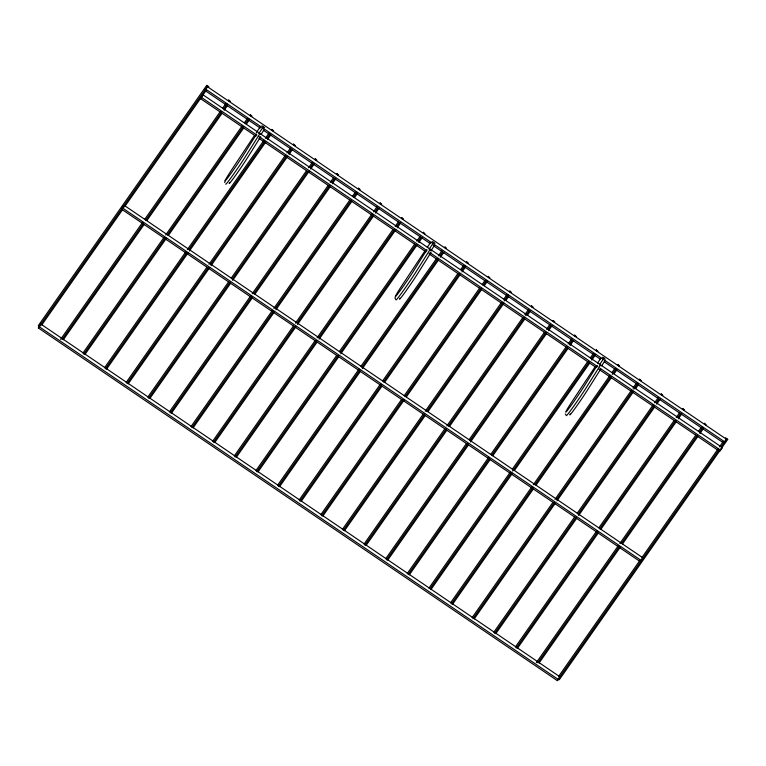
<?xml version="1.0" encoding="UTF-8"?>
<svg xmlns="http://www.w3.org/2000/svg" width="766" height="766" viewBox="0 0 766 766"><rect width="100%" height="100%" fill="white"/><g stroke="black" fill="none" stroke-linecap="round" stroke-linejoin="round"><path stroke-width="1.15" d="M224.716 182.547L225.108 180.709M395.4 296.423L395.007 298.271L396.041 299.841A22.099 0.91 -55.8 0 0 414.53 274.199L429.937 249.754L431.086 251.114M38.357 327.982L41.01 324.19L560.003 676.847L558.29 679.471L557.342 680.639L38.357 327.982L41.01 324.19M121.612 209.204L124.264 205.412L643.258 558.069L641.544 560.693L640.596 561.861L121.612 209.204L124.264 205.412M260.22 128.046L204.867 90.426L207.404 86.682L726.513 439.291L725.852 440.364L723.851 443.083L604.24 361.801M207.519 86.635L204.867 90.426M255.94 136.271L200.577 98.661L203.114 94.907L722.223 447.526L721.562 448.598L719.561 451.318L598.964 369.365M203.239 94.869L200.577 98.661M557.342 680.639L560.003 676.847M640.596 561.861L643.258 558.069M723.851 443.083L726.513 439.291M719.561 451.318L722.223 447.526M256.648 133.954L243.847 154.33A19.629 0.814 -55.8 0 1 226.506 179.388A19.629 0.814 -55.8 0 1 233.467 167.103L254.389 135.582M259.645 134.04L244.239 158.485A22.099 0.91 -55.8 0 1 225.74 184.118M260.699 136.712L247.906 157.087A19.629 0.814 -55.8 0 1 234.54 176.85A19.629 0.814 -55.8 0 1 229.589 182.471M426.94 249.678L414.147 270.044A19.629 0.814 -55.8 0 1 396.798 295.101A19.629 0.814 -55.8 0 1 403.759 282.826L424.68 251.296M430.99 252.426L418.198 272.801A19.629 0.814 -55.8 0 1 404.831 292.564A19.629 0.814 -55.8 0 1 399.881 298.194M597.231 365.392L584.439 385.758A19.629 0.814 -55.8 0 1 567.089 410.815A19.629 0.814 -55.8 0 1 574.05 398.54L594.971 367.01M600.228 365.478L584.822 389.923A22.099 0.91 -55.8 0 1 566.333 415.555L565.308 413.985M600.678 369.116L588.489 388.515A19.629 0.814 -55.8 0 1 575.122 408.278A19.629 0.814 -55.8 0 1 570.172 413.908M256.351 132.623L260.277 126.716M258.822 133.533L263.389 126.639L261.828 125.806M261.062 134.395L264.327 129.464M427.304 247.351L430.569 242.429M429.113 249.247L433.68 242.362L432.12 241.52M431.354 250.109L434.619 245.177M597.595 363.065L600.86 358.143M599.405 364.961L603.972 358.076L602.411 357.234M601.645 365.822L604.92 360.901M207.509 86.462L39.123 326.699L38.3 325.655L206.686 85.409L208.716 86.788L206.686 85.409M39.506 325.981L40.876 324.028M41.699 325.071L122.464 209.836M124.523 206.906L205.977 90.694M60.61 339.367L142.744 222.178M144.803 219.248L220.101 111.826M222.839 107.92L225.577 104.013M62.123 339.443L143.577 223.232M145.626 220.302L221.604 111.903M223.662 108.973L227.081 104.09M63.319 339.769L144.094 224.534M146.833 220.627L222.121 113.205M224.179 110.275L227.598 105.392M82.919 353.088L164.374 236.876M165.743 234.923L242.41 125.547M244.459 122.617L247.198 118.711M83.743 354.141L165.197 237.929M167.247 234.999L243.234 126.591M245.283 123.661L248.711 118.787M84.949 354.466L166.404 238.255M168.453 235.325L243.751 127.893M246.489 123.996L249.228 120.09M104.54 367.776L185.994 251.564M187.364 249.611L264.031 140.235M265.4 138.282L269.508 132.422M105.363 368.829L186.818 252.617M188.876 249.687L264.854 141.289M266.913 138.359L270.331 133.476M106.57 369.155L188.024 252.943M189.394 250.989L266.061 141.614M267.43 139.661L270.848 134.778M126.17 382.473L206.935 267.238M208.994 264.308L285.651 154.933M287.02 152.98L290.448 148.097M126.993 383.527L208.448 267.315M210.497 264.385L285.795 156.963M288.533 153.056L291.272 149.15M128.19 383.852L209.645 267.64M211.014 265.687L287.681 156.312M289.05 154.359L292.478 149.475M147.79 397.171L228.565 281.936M231.303 278.029L306.591 170.598M308.65 167.677L312.068 162.794M148.614 398.224L230.068 282.003M232.127 279.083L307.415 171.651M310.153 167.744L312.892 163.838M149.82 398.55L230.585 283.305M232.644 280.385L309.311 171M310.68 169.047L314.098 164.163M169.42 411.859L250.875 295.647M252.244 293.694L328.221 185.295M330.27 182.365L333.698 177.482M170.244 412.912L251.698 296.701M253.747 293.771L329.725 185.372M331.783 182.442L334.522 178.535M171.44 413.238L252.215 298.003M254.954 294.096L330.242 186.674M332.3 183.744L335.719 178.861M191.04 426.557L272.495 310.345M273.864 308.392L349.842 199.993M352.58 196.086L355.319 192.18M191.864 427.61L273.318 311.398M275.377 308.468L351.355 200.07M353.404 197.14L356.832 192.256M193.07 427.935L274.525 311.724M275.894 309.77L351.872 201.372M354.61 197.465L357.349 193.559M212.661 441.254L293.435 326.01M295.485 323.089L372.152 213.704M373.521 211.751L376.949 206.868M213.484 442.298L294.259 327.063M296.997 323.156L372.975 214.758M375.034 211.828L377.772 207.921M214.691 442.624L296.145 326.412M297.514 324.458L373.492 216.06M375.551 213.13L378.969 208.247M234.291 455.942L315.056 340.707M317.114 337.777L393.092 229.379M395.151 226.449L398.569 221.566M235.114 456.996L316.569 340.784M318.618 337.854L394.605 229.455M396.654 226.525L399.392 222.619M236.321 457.321L317.086 342.086M319.144 339.156L395.802 229.781M397.171 227.828L400.599 222.944M255.911 470.64L336.686 355.405M339.424 351.498L414.712 244.076M416.771 241.146L420.189 236.263M256.734 471.693L338.189 355.481M340.248 352.551L415.545 245.12M418.284 241.223L421.013 237.316M257.941 472.019L338.716 356.784M340.765 353.854L417.432 244.469M418.801 242.525L422.219 237.642M277.541 485.328L358.995 369.116M361.045 366.186L436.342 258.764M438.391 255.834L441.819 250.951M278.364 486.381L359.819 370.17M361.868 367.24L437.846 258.841M439.904 255.911L442.643 252.004M279.561 486.707L360.336 371.472M362.385 368.542L438.372 260.143M440.421 257.213L443.849 252.33M299.161 500.026L380.616 383.814M382.674 380.884L457.963 273.462M460.701 269.555L463.44 265.649M299.985 501.079L381.439 384.867M383.498 381.937L459.476 273.539M461.525 270.609L464.952 265.725M301.191 501.404L381.956 386.169M384.695 382.263L459.993 274.841M462.051 271.911L465.469 267.028M320.791 514.723L401.556 399.488M404.295 395.582L479.593 288.15M482.331 284.253L485.07 280.346M321.615 515.777L403.069 399.555M405.118 396.635L481.096 288.227M483.155 285.297L486.573 280.413M322.812 516.102L404.266 399.89M406.325 396.96L481.613 289.529M484.351 285.622L487.09 281.716M342.412 529.411L423.186 414.176M425.235 411.246L501.213 302.848M503.951 298.941L506.69 295.034M343.235 530.465L424.69 414.253M426.748 411.323L502.726 302.924M504.095 300.971L508.203 295.111M344.441 530.79L425.207 415.555M427.945 411.648L503.923 303.25M505.981 300.32L508.72 296.413M364.032 544.109L444.807 428.874M446.856 425.944L522.843 317.545M524.892 314.615L528.31 309.732M364.855 545.162L446.319 428.95M448.369 426.02L524.346 317.622M525.715 315.669L529.143 310.785M366.062 545.488L446.837 430.253M449.575 426.346L524.863 318.924M527.602 315.017L530.34 311.111M385.662 558.807L466.427 443.571M469.165 439.665L544.463 332.233M546.512 329.303L549.94 324.42M386.485 559.85L467.94 443.638M469.989 440.709L545.976 332.31M548.025 329.38L550.764 325.473M387.692 560.176L468.457 444.941M470.515 442.011L546.493 333.612M548.542 330.682L551.97 325.799M407.282 573.495L488.737 457.283M490.795 454.353L566.084 346.931M568.142 344.001L571.56 339.118M408.106 574.548L489.56 458.336M491.619 455.406L567.596 347.008M569.655 344.078L572.384 340.171M409.312 574.873L490.087 459.638M492.816 455.732L568.113 348.31M570.172 345.38L573.59 340.497M428.912 588.192L510.367 471.98M512.416 469.051L587.713 361.629M590.452 357.722L593.19 353.815M430.415 588.269L511.19 473.034M512.559 471.08L589.217 361.696M591.275 358.775L594.694 353.892M430.932 589.571L512.387 473.359M514.446 470.429L589.743 362.998M591.792 360.077L595.211 355.194M450.532 602.88L531.987 486.669M533.356 484.715L610.023 375.34M612.072 372.41L614.811 368.503M451.356 603.934L532.81 487.722M534.869 484.792L610.847 376.393M612.216 374.44L616.324 368.58M452.562 604.259L533.327 489.024M536.066 485.117L611.364 377.695M614.102 373.789L616.841 369.882M472.153 617.578L552.928 502.343M554.986 499.413L631.644 390.038M633.013 388.084L636.441 383.201M472.986 618.631L554.44 502.419M556.489 499.489L632.467 391.091M633.836 389.138L637.944 383.278M474.183 618.957L554.957 503.722M557.006 500.792L633.673 391.416M635.723 388.486L638.461 384.58M493.783 632.276L574.548 517.04M577.286 513.134L653.274 404.735M654.643 402.782L658.061 397.899M494.606 633.329L576.061 517.117M578.119 514.187L654.097 405.779M656.146 402.849L658.884 398.942M495.813 633.654L576.578 518.419M578.636 515.489L654.614 407.081M656.663 404.151L660.091 399.268M515.403 646.964L596.858 530.752M598.916 527.822L674.214 420.4M676.263 417.47L679.681 412.587M516.227 648.017L597.691 531.805M599.74 528.875L675.717 420.477M677.776 417.547L680.514 413.64M517.433 648.342L598.208 533.107M600.946 529.201L676.234 421.779M678.293 418.849L681.711 413.966M536.344 662.638L618.488 545.449M619.857 543.496L695.834 435.098M698.573 431.191L701.311 427.284M537.856 662.714L619.311 546.503M621.36 543.573L697.347 435.174M699.396 432.244L702.824 427.361M539.053 663.04L620.517 546.828M622.567 543.898L697.864 436.476M699.913 433.546L703.341 428.663M558.653 676.359L640.108 560.147M641.477 558.194L718.144 448.809M719.513 446.856L722.932 441.972M718.968 449.862L558.108 679.356L559.314 679.681L727.7 439.445L725.67 438.066L727.7 439.445M721.017 446.932L726.494 439.119M205.815 89.258L724.799 441.915M263.188 130.057L430.253 243.578M433.221 245.599L600.285 359.12M201.535 97.493L256.888 135.103M258.87 136.453L426.921 250.645M429.889 252.656L597.94 366.857M599.912 368.197L720.519 450.149M258.908 138.292L425.973 251.813M428.931 253.824L595.996 367.354M122.56 208.036L641.544 560.693M39.305 326.814L558.29 679.471M603.972 358.076L605.284 359.187M433.68 242.362L434.992 243.464M263.389 126.639L264.701 127.75M228.737 100.049L229.139 101.16L230.336 101.485L228.737 100.049M250.367 114.747L250.76 115.858L251.966 116.183L250.367 114.747M271.987 129.444L272.38 130.546L273.586 130.871L271.987 129.444M293.617 144.132L294.01 145.243L295.207 145.569L293.617 144.132M315.238 158.83L315.63 159.931L316.837 160.257L315.238 158.83M336.868 173.518L337.26 174.629L338.457 174.954L336.868 173.518M358.488 188.216L358.881 189.326L360.087 189.652L358.488 188.216M380.108 202.913L380.51 204.015L381.707 204.34L380.108 202.913M401.738 217.601L402.131 218.712L403.337 219.038L401.738 217.601M423.359 232.299L423.751 233.41L424.958 233.735L423.359 232.299M444.989 246.997L445.381 248.098L446.578 248.423L444.989 246.997M466.609 261.685L467.001 262.795L468.208 263.121L466.609 261.685M488.239 276.382L488.631 277.483L489.828 277.809L488.239 276.382M509.859 291.07L510.252 292.181L511.458 292.507L509.859 291.07M531.48 305.768L531.882 306.879L533.079 307.204L531.48 305.768M553.109 320.466L553.502 321.567L554.708 321.892L553.109 320.466M574.73 335.154L575.122 336.264L576.329 336.59L574.73 335.154M596.36 349.851L596.752 350.962L597.949 351.288L596.36 349.851M617.98 364.549L618.373 365.65L619.579 365.976L617.98 364.549M639.61 379.237L640.003 380.348L641.199 380.673L639.61 379.237M661.23 393.935L661.623 395.036L662.829 395.361L661.23 393.935M682.851 408.623L683.253 409.733L684.45 410.059L682.851 408.623M704.481 423.32L704.873 424.431L706.08 424.757L704.481 423.32"/></g></svg>
